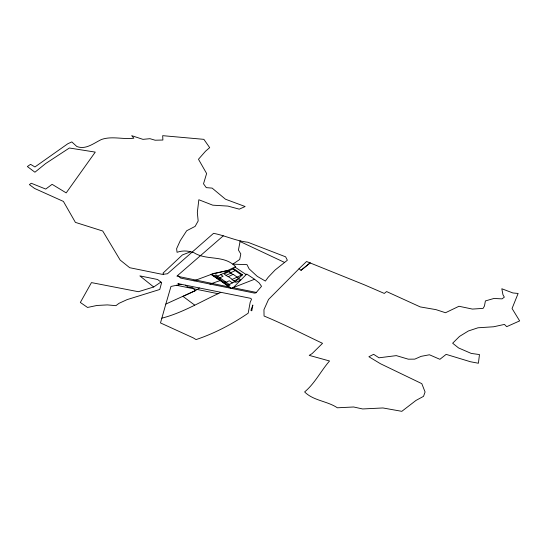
<?xml version="1.0" encoding="UTF-8"?>
<svg xmlns="http://www.w3.org/2000/svg" width="547" height="547" viewBox="0 0 547 547"><rect width="100%" height="100%" fill="white"/><g stroke="black" fill="none" stroke-linecap="round" stroke-linejoin="round"><path stroke-width="0.82" d="M240.195 240.817L238.437 250.047L240.796 253.924L239.702 259.49L232.783 264.167C221.125 255.36 205.939 260.317 193.891 252.687C188.353 250.731 182.746 250.294 177.057 252.297L176.606 248.707L180.257 240.673L186.664 230.766L195.135 226.376L198.171 220.947L197.33 212.482L198.841 199.744L212.756 205.173L227.914 206.089L239.292 209.166L245.118 206.52L225.48 199.217L212.133 188.106L206.281 187.635L203.518 183.806L206.616 173.508L198.472 159.259L205.535 151.211L209.679 147.642L203.881 139.348L162.685 135.67L162.89 140.032L155.116 140.217L149.967 138.685L142.958 139.355L131.711 135.67L133.865 138.193C123.171 139.67 112.012 135.786 101.462 139.492C93.79 143.116 85.77 150.11 76.785 146.473L71.807 141.912L67.773 143.772L34.933 166.965L30.57 164.346L27.35 166.534L34.919 172.223L45.627 163.56L69.38 148.005L95.267 152.107L66.194 192.886L52.109 184.325L45.729 189.064L31.288 183.266L29.388 184.599L34.543 188.435L63.411 201.426L75.397 222.383L102.733 231.019L120.135 260.03L129.694 267.709L162.541 274.396L167.464 273.76L213.562 233.33C225.214 235.572 236.003 240.953 247.859 242.246L285.609 256.823L287.36 260.235L275.1 270.013L268.16 277.295L265.384 281.069L257.275 276.372L249.104 268.837L246.991 264.632L232.783 264.167L235.73 266.642L227.415 270.587L211.45 274.314L231.196 288.372L254.567 279.257L259.1 282.861L261.534 286.307L255.955 292.843L254.505 293.11L180.64 278.088L177.672 275.456L176.934 276.146L229.275 287.004L230.923 288.467L233.166 287.715L246.738 274.04L254.567 279.257M165.83 304.064L160.497 322.928L193.33 337.923L196.065 339.584C214.752 333.321 231.99 324.221 248.181 313.199L250.184 302.286L251.538 299.209L250.752 298.354L177.898 283.626L179.915 284.59L181.255 284.31L170.972 286.45L165.83 304.064L195.375 290.635L199.382 288.016M299.1 268.7L268.536 299.455L263.948 309.677L264.057 316.029C283.961 324.234 303.106 334.142 322.539 343.318L312.132 353.581L309.226 355.372L329.54 360.986C320.809 371.023 314.915 383.324 304.631 391.939C313.41 400.773 327.168 400.958 337.369 407.788L353.656 406.989L362.62 408.958L382.921 407.959L401.826 411.33L415.952 400.452L423.528 396.343L425.074 391.973L421.805 383.652L380.466 363.734L368.89 356.733L373.642 354.319L378.989 357.8L396.329 355.625L408.322 359.188L414.79 359.126L421.135 356.343L429.443 354.771L439.911 359.311L446.14 354.367L470.468 361.752L478.406 363.242L479.473 354.565L471.24 353.424L458.571 347.947L452.649 343.222L459.521 336.405L468.376 330.983L477.989 327.79L493.62 326.771L504.45 324.419L506.686 326.682L519.65 320.898L512.06 308.508L518.125 293.452L512.874 292.96L501.818 288.754L502.96 294.771L504.334 297.151L502.05 298.867L493.941 298.464L485.401 300.932L484.451 306.026L483.09 308.385L472.417 309.082L458.995 306.265L445.504 312.734L436.007 309.643L420.253 306.915L386.585 291.558L384.302 293.438L364.582 284.905L306.58 261.5L299.072 268.686L301.007 270.334L310.128 262.929M177.672 275.456L223.299 235.825M300.987 270.321L310.101 262.922M153.693 286.997L160.914 282.061L161.625 282.614L159.765 289.479L127.123 299.606L119.027 303.318L115.909 305.657L107.335 304.905L96.949 305.465L87.534 307.455L80.341 302.457L91.458 282.601L138.364 291.715L153.693 286.997L139.868 275.886L157.584 279.496L160.914 282.061M220.783 292.399L218.082 293.705C199.559 302.327 181.809 313.048 161.857 318.169M218.691 278.327L223.073 276.276L220.762 274.628M235.224 270.587L230.827 272.645L228.516 270.997M226.082 275.353L230.93 273.09M218.725 279.264L220.667 278.355M223.436 282.621L225.378 281.712M224.974 282.799L229.357 280.748L232.4 282.915M241.507 275.066L231.976 279.551L235.901 282.348L240.748 280.078L236.817 277.281M233.938 280.946L238.779 278.683M190.554 251.818L182.383 254.943L162.965 273.185L163.601 274.259M227.415 270.587L214.096 273.336L193.98 280.816M209.939 284.112L220.209 280.549L211.026 274.464M176.517 285.295L218.082 293.705M233.166 287.715L256.256 292.419M240.037 241.507L284.59 262.444M234.909 267.032L246.177 274.608M232.906 268.939L241.897 275.339M238.807 278.334L233.207 274.341L228.044 276.755L224.12 273.958L228.967 271.688L232.892 274.485M228.359 276.604L232.284 279.401M194.684 305.103L182.985 296.378L195.375 290.635L192.715 287.626L188.141 287.127L185.604 285.192M252.817 305.158L251.811 310.792L250.909 310.416L252.817 305.158M242.458 274.799L235.654 281.39L228.017 284.966L216.38 276.679L233.706 268.57L242.458 274.799M215.949 274.997L214.014 275.907L228.154 285.972L230.089 285.069L215.949 274.997"/></g></svg>
